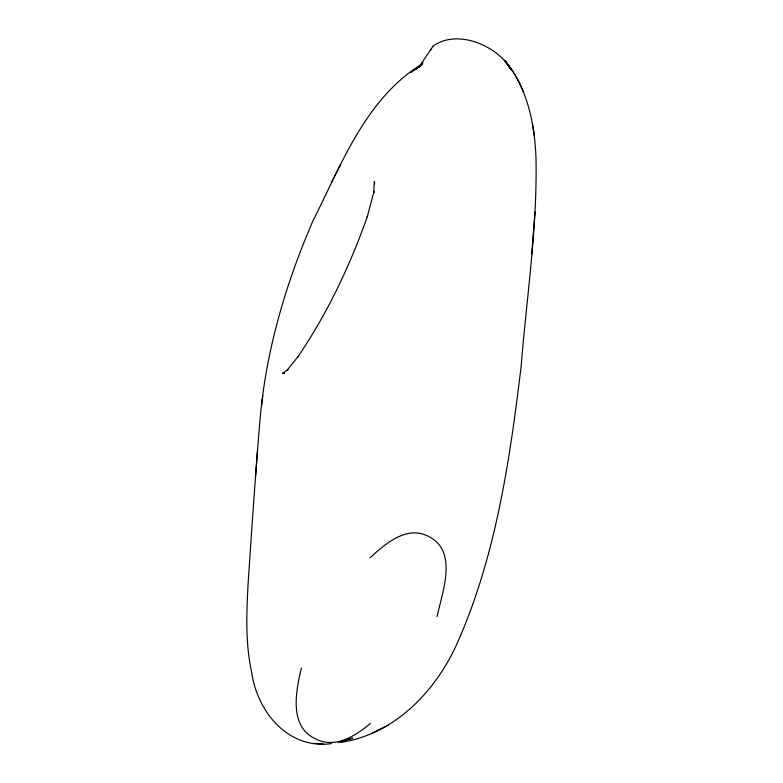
<?xml version="1.0" encoding="UTF-8"?>
<svg xmlns="http://www.w3.org/2000/svg" width="783" height="783" viewBox="0 0 783 783"><rect width="100%" height="100%" fill="white"/><g stroke="black" fill="none" stroke-linecap="round" stroke-linejoin="round"><path stroke-width="1.17" d="M340.507 742.441C395.924 734.151 437.677 689.334 458.799 639.623C496.344 553.424 509.968 458.828 521.155 366.092C526.705 296.356 537.618 226.727 535.944 156.62C534.495 123.234 527.262 88.058 505.632 61.612L511.27 69.981C497.616 45.551 456.929 28.217 432.637 46.481M416.223 69.168L422.614 63.717C365.661 98.227 341.545 164.342 312.897 220.963C284.992 285.394 265.143 353.769 259.653 423.975C255.248 477.18 251.637 530.463 248.113 583.736C246.537 613.109 245.265 643.039 251.627 671.98C257.069 711.522 287.86 749.585 331.297 743.644M535.034 211.919L531.696 254.387M257.421 451.214L255.483 477.356M261.639 405.555L262.824 395.376M301.406 668.007C295.984 690.909 288.594 726.546 315.529 738.849C334.821 749.047 355.736 735.912 370.339 723.463M437.12 616.583C442.131 592.193 458.603 550.889 428.262 536.277C406.631 525.09 385.119 543.97 370.075 557.78M331.649 182.038L340.605 164.547M430.679 50.024L432.813 46.354M431.482 48.429L419.14 66.849L421.968 63.54L418.455 67.318L422.937 62.65L415.988 69.247M420.755 65.606L410.419 72.574L414.794 69.618M372.512 732.927L388.446 725.175M341.535 741.667L352.663 738.085L338.139 742.607M284.63 372.972L282.732 373.246L284.669 372.728L282.82 373.315L288.007 369.37L287.195 370.095L298.303 356.294L297.755 357.077C327.284 313.601 350.05 265.603 367.521 216.108L367.217 217.038L373.941 191.61L373.745 192.941L374.362 181.421L374.695 184.015M315.138 743.419L323.144 743.85M504.908 60.614L504.585 60.193L509.488 67.162L505.632 61.612M508.245 64.94C514.774 73.162 519.716 82.45 523.524 92.218M508.744 65.899L509.606 67.955M532.362 123.303L534.437 136.017"/></g></svg>
